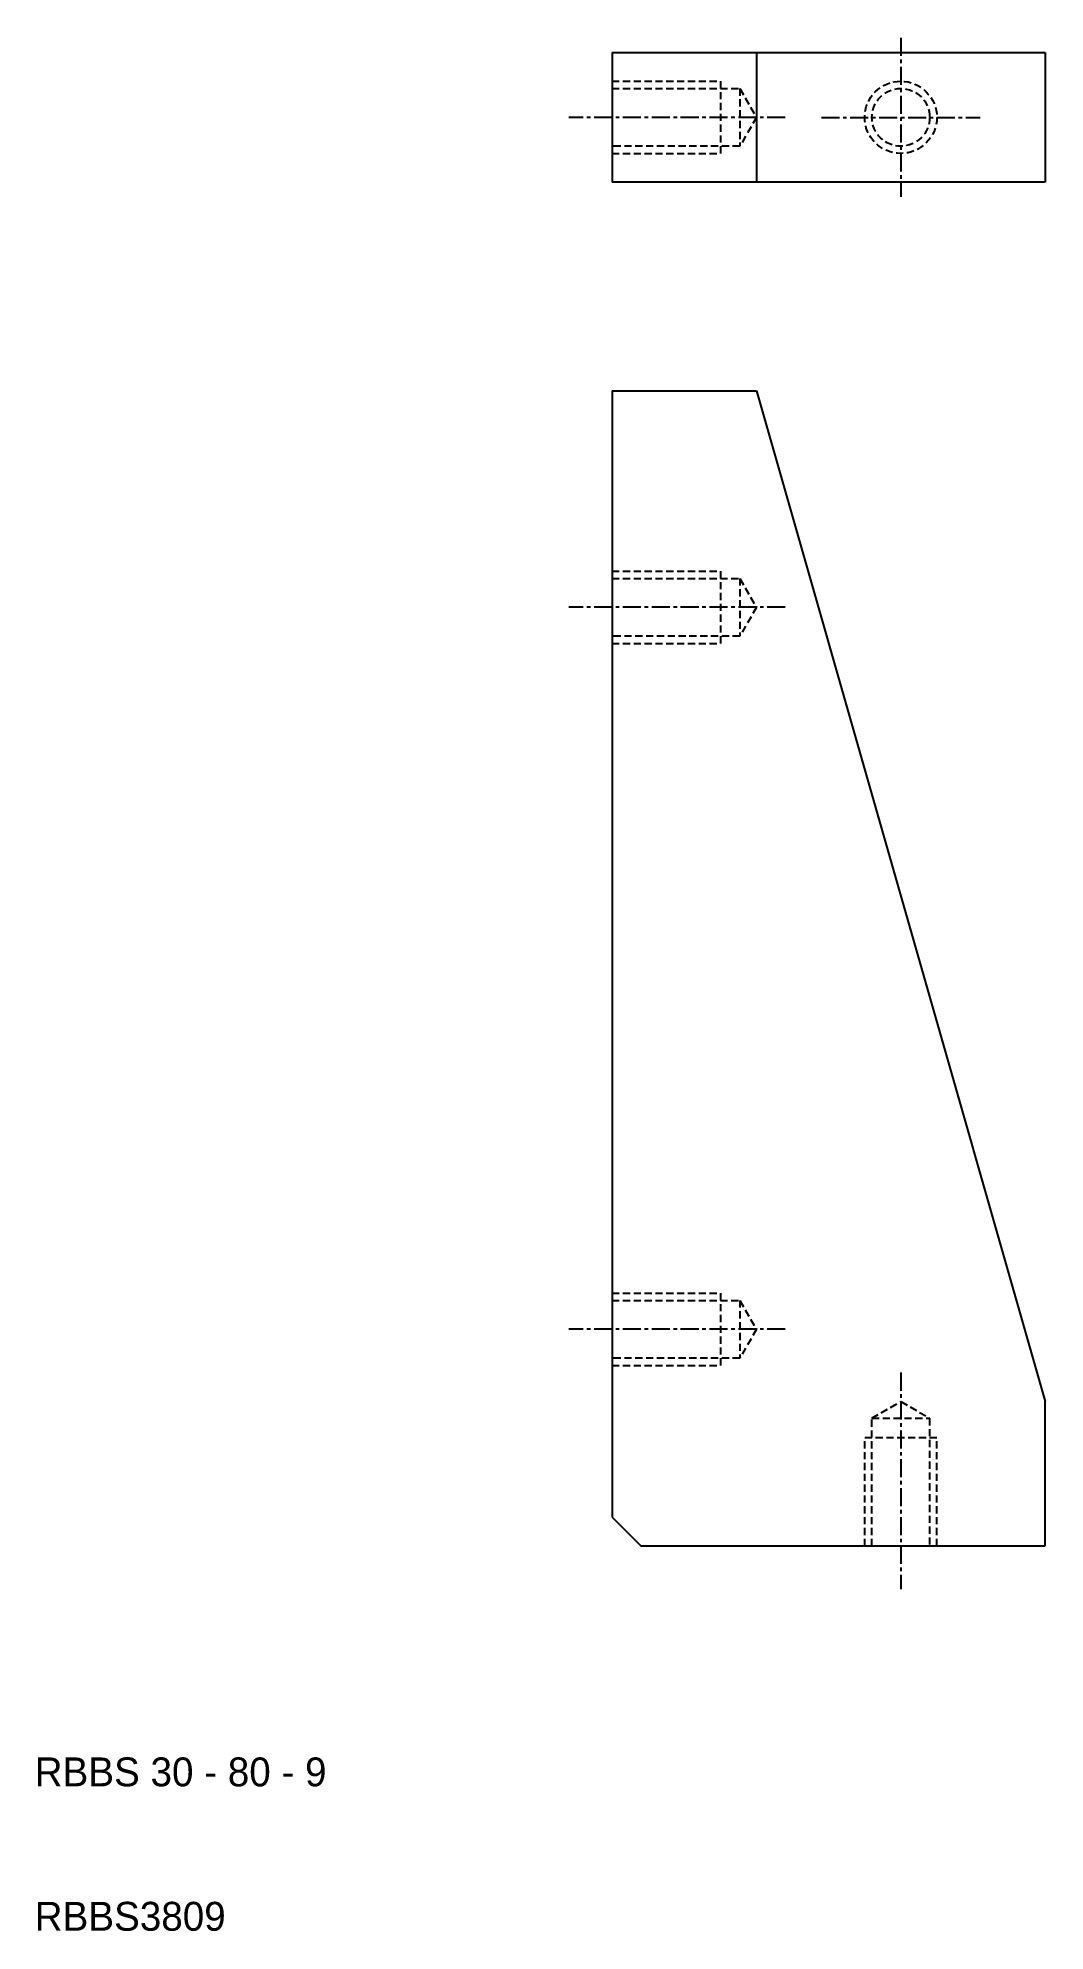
# Model space of a CAD drawing. Extents: x 10 to 80, y 10 to 141.
import ezdxf

# ---------------------------------------------------------------- set-up
doc = ezdxf.new("R2010")
doc.units = 0
doc.linetypes.add('CENTER', pattern=[2, 1.25, -0.25, 0.25, -0.25])
doc.linetypes.add('DASHED', pattern=[0.75, 0.5, -0.25])
doc.layers.get('0').update_dxf_attribs({"linetype": 'CONTINUOUS'})
doc.layers.add('CENTER', color=1, linetype='CENTER')

msp = doc.modelspace()

# ---------------------------------------------------------------- linework, layer by layer
at = {"color": 7, "linetype": 'CONTINUOUS'}
for p, q in [((50, 140.08), (80, 140.08)), ((50, 140.08), (50, 131.08)), ((60, 140.08), (60, 131.08)), ((80, 140.08), (80, 131.08)), ((80, 131.08), (50, 131.08)), ((50, 116.65), (50, 38.65)), ((50, 116.65), (60, 116.65)), ((60, 116.65), (80, 46.65)), ((80, 36.65), (80, 46.65)), ((50, 38.65), (52, 36.65)), ((52, 36.65), (80, 36.65))]:
    msp.add_line(p, q, dxfattribs=at)
at = {"color": 3, "linetype": 'DASHED'}
for p, q in [((50, 138.08), (57.5, 138.08)), ((57.5, 138.08), (57.5, 133.08)), ((50, 137.58), (58.85, 137.58)), ((58.85, 137.58), (58.85, 133.58)), ((58.85, 137.58), (60, 135.58)), ((60, 135.58), (58.85, 133.58)), ((58.85, 133.58), (50, 133.58)), ((50, 133.08), (57.5, 133.08)), ((50, 104.15), (57.5, 104.15)), ((50, 103.65), (58.85, 103.65)), ((57.5, 104.15), (57.5, 99.15)), ((58.85, 103.65), (58.85, 99.65)), ((58.85, 103.65), (60, 101.65)), ((60, 101.65), (58.85, 99.65)), ((58.85, 99.65), (50, 99.65)), ((50, 99.15), (57.5, 99.15)), ((50, 54.15), (57.5, 54.15)), ((57.5, 54.15), (57.5, 49.15)), ((50, 53.65), (58.85, 53.65)), ((58.85, 53.65), (58.85, 49.65)), ((58.85, 53.65), (60, 51.65)), ((60, 51.65), (58.85, 49.65)), ((58.85, 49.65), (50, 49.65)), ((50, 49.15), (57.5, 49.15)), ((68, 45.49), (70, 46.65)), ((70, 46.65), (72, 45.49)), ((68, 36.65), (68, 45.49)), ((68, 45.49), (72, 45.49)), ((72, 45.49), (72, 36.65)), ((67.5, 36.65), (67.5, 44.15)), ((67.5, 44.15), (72.5, 44.15)), ((72.5, 36.65), (72.5, 44.15))]:
    msp.add_line(p, q, dxfattribs=at)
for radius in [2.5, 2]:
    msp.add_circle((70, 135.58), radius, dxfattribs=at)
at = {"layer": 'CENTER', "color": 1, "linetype": 'CENTER'}
for p, q in [((70, 141.08), (70, 130.08)), ((62, 135.58), (47, 135.58)), ((64.5, 135.58), (75.5, 135.58)), ((62, 101.65), (47, 101.65)), ((62, 51.65), (47, 51.65)), ((70, 48.65), (70, 33.65))]:
    msp.add_line(p, q, dxfattribs=at)

# ---------------------------------------------------------------- texts
at = {"color": 7, "linetype": 'CONTINUOUS'}
for s, p in [('RBBS 30 - 80 - 9', (10, 20)), ('RBBS3809', (10, 10))]:
    msp.add_text(s, height=2, dxfattribs=at).set_placement(p)

doc.saveas('drawing.dxf')
